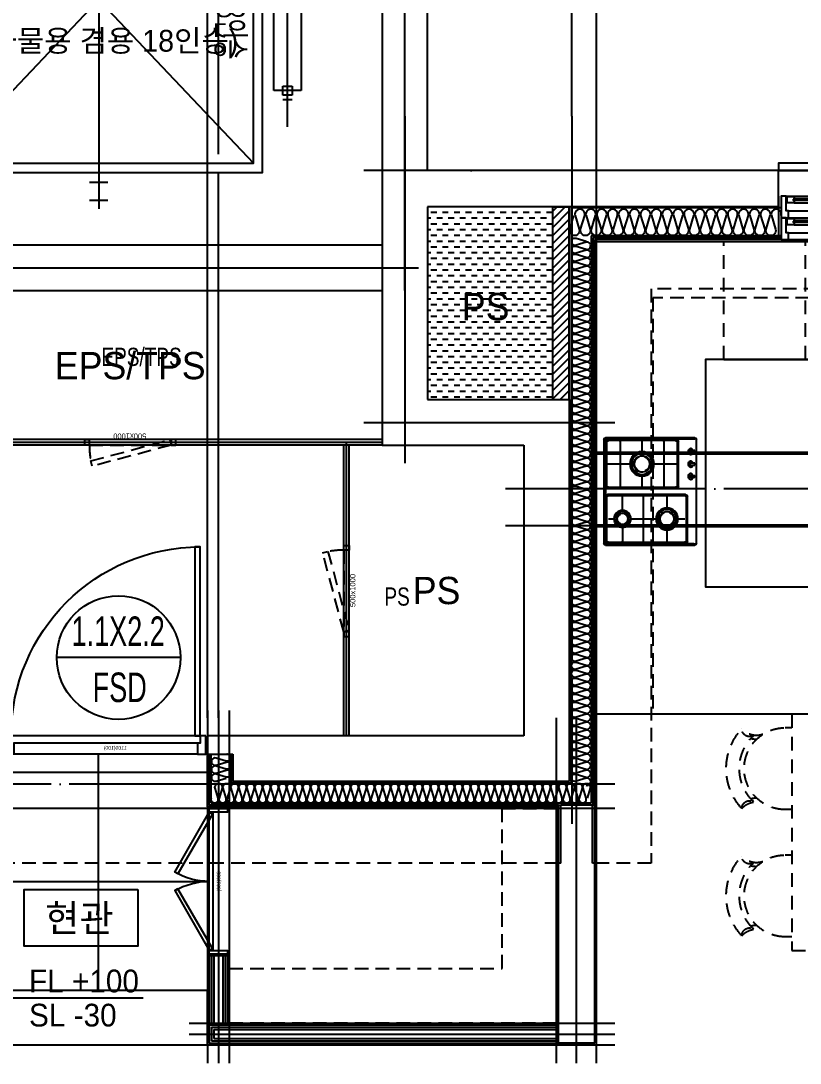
# Model space of a CAD drawing. Header units: millimetres. Extents: x -24416 to 92204, y -190080 to 23760.
# Drawn here: x 72198 to 76485, y -116981 to -111247 of the extents above; entities that cross this region are included whole.
import ezdxf
from ezdxf.enums import TextEntityAlignment as Align
from ezdxf.xclip import XClip

# ---------------------------------------------------------------- set-up
doc = ezdxf.new("R2010")
doc.units = ezdxf.units.MM
doc.header["$LTSCALE"] = 50
doc.header["$XCLIPFRAME"] = 0
for name, pattern in [('-HID', [2.5, 1.5, -1]), ('AUDIT_D_220706163347-0', [0]), ('CEN', [62, 60, -1, 0, -1]), ('HID', [2.3, 1.5, -0.8]), ('HIDDEN', [9.525, 6.35, -3.175]), ('U-121B(확장)1$0$X-단위세대-76A(확장) - 테라스3$0$HD', [2.5, 1.5, -1]), ('xr-101_102동-2F$0$HID', [2.3, 1.5, -0.8])]:
    doc.linetypes.add(name, pattern=pattern)
doc.layers.get('defpoints').update_dxf_attribs({"color": 139})
for name, color, linetype in [('A-SOL252', 252, 'Continuous'), ('A-STEEL', 4, 'Continuous'), ('A-레벨', 7, 'AUDIT_D_220706163347-0'), ('A-창호부호', 4, 'Continuous'), ('A_HAT', 8, 'Continuous'), ('AA-XXXX-TEXT#LEV', 3, 'Continuous'), ('CEN_CON', 1, 'CEN'), ('CEN_WALL', 12, 'CEN'), ('CONC', 2, 'Continuous'), ('dan1', 7, 'HID'), ('DOOR', 4, 'Continuous'), ('ELE3_CON', 7, 'Continuous'), ('ELEV-ER', 4, 'Continuous'), ('F-FUR-설치', 6, 'Continuous'), ('FUR', 4, 'Continuous'), ('FUR_가전', 8, 'HID'), ('INS', 8, 'Continuous'), ('ROM', 7, 'AUDIT_D_220706163347-0'), ('U-121B(확장)1$0$X-단위세대-76A(확장) - 테라스3$0$FUR_가구', 8, 'U-121B(확장)1$0$X-단위세대-76A(확장) - 테라스3$0$HD'), ('WAL', 3, 'Continuous'), ('WAL_DRY', 7, 'Continuous'), ('WIN', 4, 'Continuous'), ('X - 단위세대$0$ETC', 6, 'Continuous'), ('xr-101_102동-2F$0$AA-DWXM-DOOR(PS점검구)', 4, 'xr-101_102동-2F$0$HID'), ('바닥타일', 8, 'Continuous'), ('실명', 3, 'AUDIT_D_220706163347-0'), ('실명박스', 7, 'AUDIT_D_220706163347-0'), ('확장', 8, 'HIDDEN')]:
    doc.layers.add(name, color=color, linetype=linetype)
for name, color, linetype, plot in [('AA-XXXX-MC', 153, 'AUDIT_D_220706163347-0', False), ('Def-PrintX', 147, 'Continuous', False), ('Defpoint', 135, 'Continuous', False), ('MC', 135, 'Continuous', False), ('X - 단위세대$0$0_임시', 134, 'Continuous', False), ('xr-101_102동-2F$0$DEFPOINT', 231, 'Continuous', False)]:
    doc.layers.add(name, color=color, linetype=linetype, plot=plot)
doc.styles.add('HAUD01', font='Dotum.ttf')
doc.styles.add('HAUD02', font='Dotum.ttf', dxfattribs={"width": 0.8})
doc.styles.add('xr-101_102동-2F$0$HAUD01', font='Dotum.ttf')
doc.styles.add('맑은고딕', font='malgun.ttf', dxfattribs={"width": 0.9})

# ---------------------------------------------------------------- blocks, each defined once
blk = doc.blocks.new('DOOR-800(100)')
at = {"layer": 'DOOR'}
for points in [[(359.1, 272.7), (349.1, 290), (20, 100), (30, 82.7)], [(440.9, 272.7), (450.9, 290), (780, 100), (770, 82.7)], [(20, 100), (0, 100), (0, 0), (20, 0)], [(780, 80), (780, 100), (20, 100), (20, 80)], [(800, 100), (780, 100), (780, 0), (800, 0)]]:
    blk.add_lwpolyline(points, close=True, dxfattribs=at)
for centre, start, end in [((20, 100), 0, 30), ((780, 100), 150, 180)]:
    blk.add_arc(centre, 380, start, end, dxfattribs=at)
at = {"layer": 'X - 단위세대$0$0_임시'}
for p, q in [((-10, 0), (-10, 100)), ((810, 0), (810, 100))]:
    blk.add_line(p, q, dxfattribs=at)
at = {"layer": 'X - 단위세대$0$0_임시', "style": 'HAUD02'}
blk.add_text('800(100)', height=20, dxfattribs=at).set_placement((400.3, 46.2), align=Align.MIDDLE)
blk = doc.blocks.new('WIN_이중창_1200')
at = {"layer": 'Defpoint'}
for p, q in [((-15, 240), (-15, 0)), ((1185, 240), (1185, 0))]:
    blk.add_line(p, q, dxfattribs=at)
at = {"layer": 'WIN'}
blk.add_line((585, -100), (585, 340), dxfattribs=at)
at = {"layer": 'WIN', "color": 8}
for p, q in [((1142, 240), (28, 240)), ((1097, 237), (605, 237)), ((565, 196), (73, 196)), ((1097, 202), (605, 202)), ((1130, 158), (40, 158)), ((1130, 120), (40, 120)), ((565, 161), (73, 161)), ((1097, 117), (605, 117)), ((565, 76), (73, 76)), ((1097, 82), (605, 82)), ((1130, 38), (40, 38)), ((1130, 0), (40, 0)), ((565, 41), (73, 41))]:
    blk.add_line(p, q, dxfattribs=at)
at = {"layer": 'WIN'}
for points in [[(40, 158), (28, 158), (28, 240), (0, 240), (0, 120), (40, 120), (40, 158)], [(605, 216.5), (605, 202), (565, 202), (565, 237), (605, 237), (605, 222.5)], [(1097, 216.5), (1097, 202), (1137, 202), (1137, 237), (1097, 237), (1097, 222.5)], [(1130, 158), (1142, 158), (1142, 240), (1170, 240), (1170, 120), (1130, 120), (1130, 158)], [(73, 175.5), (73, 161), (33, 161), (33, 196), (73, 196), (73, 181.5)], [(572, 181.5), (572, 175.5), (66, 175.5), (66, 181.5), (572, 181.5)], [(565, 175.5), (565, 161), (605, 161), (605, 196), (565, 196), (565, 181.5)], [(1104, 222.5), (1104, 216.5), (598, 216.5), (598, 222.5), (1104, 222.5)], [(40, 38), (28, 38), (28, 120), (0, 120), (0, 0), (40, 0), (40, 38)], [(605, 96.5), (605, 82), (565, 82), (565, 117), (605, 117), (605, 102.5)], [(1097, 96.5), (1097, 82), (1137, 82), (1137, 117), (1097, 117), (1097, 102.5)], [(1130, 38), (1142, 38), (1142, 120), (1170, 120), (1170, 0), (1130, 0), (1130, 38)], [(73, 55.5), (73, 41), (33, 41), (33, 76), (73, 76), (73, 61.5)], [(572, 61.5), (572, 55.5), (66, 55.5), (66, 61.5), (572, 61.5)], [(565, 55.5), (565, 41), (605, 41), (605, 76), (565, 76), (565, 61.5)], [(1104, 102.5), (1104, 96.5), (598, 96.5), (598, 102.5), (1104, 102.5)]]:
    blk.add_lwpolyline(points, dxfattribs=at)
blk = doc.blocks.new('insul1')
blk.add_lwpolyline([(0, 0.25, 1.344031), (0.35, 0.25), (0.2, 0.75, -1.344031), (0.55, 0.75), (0.4, 0.25)], format="xyb")
blk = doc.blocks.new('FSD-1100(100)')
at = {"layer": 'DOOR'}
for p, q in [((30, 100), (1070, 100)), ((45, 60), (1055, 60)), ((45, 0), (1055, 0))]:
    blk.add_line(p, q, dxfattribs=at)
blk.add_lwpolyline([(30, 100), (30, 1140), (60, 1140), (60, 100), (30, 100)], dxfattribs=at)
for points in [[(0, 100), (30, 100), (30, 60), (45, 60), (45, 0), (0, 0)], [(1100, 100), (1070, 100), (1070, 60), (1055, 60), (1055, 0), (1100, 0)]]:
    blk.add_lwpolyline(points, close=True, dxfattribs=at)
blk.add_arc((30, 100), 1040, 0, 90, dxfattribs=at)
at = {"layer": 'X - 단위세대$0$0_임시'}
for p, q in [((-10, 0), (-10, 100)), ((1110, 0), (1110, 100))]:
    blk.add_line(p, q, dxfattribs=at)
at = {"layer": 'X - 단위세대$0$0_임시', "style": 'HAUD02'}
blk.add_text('1100(100)', height=20, dxfattribs=at).set_placement((497.5, 32.2), align=Align.MIDDLE)
blk = doc.blocks.new('U-121B(확장)1$0$X-단위세대-76A(확장) - 테라스3$0$식탁-1300x800')
at = {"layer": 'U-121B(확장)1$0$X-단위세대-76A(확장) - 테라스3$0$FUR_가구'}
for p, q in [((75, 800), (75, 837.8)), ((525, 800), (525, 837.8)), ((775, 800), (775, 837.8)), ((1225, 800), (1225, 837.8)), ((75, 0), (75, -37.8)), ((525, 0), (525, -37.8)), ((775, 0), (775, -37.8)), ((1225, 0), (1225, -37.8))]:
    blk.add_line(p, q, dxfattribs=at)
blk.add_lwpolyline([(0, 800), (1300, 800), (1300, 0), (0, 0)], close=True, dxfattribs=at)
for centre, radius, start, end in [((300, 837.8), 323.6, 47.30696, 132.69305), ((1000, 837.8), 323.6, 47.30695, 132.69304), ((300, 837.8), 225, 0, 180), ((81.5, 1033.2), 42.4, 325.90401, 91.17117), ((11.9, 995.4), 105.6, 341.08549, 49.44539), ((300, 837.8), 251.2, 43.09816, 136.90185), ((518.5, 1033.2), 42.4, 88.82884, 214.096), ((588.1, 995.4), 105.6, 130.55462, 198.91452), ((1000, 837.8), 225, 360, 180), ((781.5, 1033.2), 42.4, 325.904, 91.17116), ((711.9, 995.4), 105.6, 341.08548, 49.44538), ((1000, 837.8), 251.2, 43.09815, 136.90184), ((1218.5, 1033.2), 42.4, 88.82883, 214.09599), ((1288.1, 995.4), 105.6, 130.55461, 198.91451), ((11.9, 995.4), 127.4, 359.97038, 14.54806), ((588.1, 995.4), 127.4, 165.45195, 180.02963), ((711.9, 995.4), 127.4, 359.97037, 14.54805), ((1288.1, 995.4), 127.4, 165.45194, 180.02962), ((300, -37.8), 225, 180, 360), ((1000, -37.8), 225, 180, 0), ((11.9, -195.4), 105.6, 310.55461, 18.91451), ((588.1, -195.4), 105.6, 161.08548, 229.44538), ((711.9, -195.4), 105.6, 310.55462, 18.91452), ((1288.1, -195.4), 105.6, 161.08549, 229.44539), ((81.5, -233.2), 42.4, 268.82883, 34.09599), ((300, -37.8), 251.2, 223.09815, 316.90184), ((11.9, -195.4), 127.4, 345.45194, 0.02962), ((588.1, -195.4), 127.4, 179.97037, 194.54805), ((518.5, -233.2), 42.4, 145.904, 271.17116), ((781.5, -233.2), 42.4, 268.82884, 34.096), ((1000, -37.8), 251.2, 223.09816, 316.90185), ((711.9, -195.4), 127.4, 345.45195, 0.02963), ((1288.1, -195.4), 127.4, 179.97038, 194.54806), ((1218.5, -233.2), 42.4, 145.90401, 271.17117), ((300, -37.8), 323.6, 227.30695, 312.69304), ((1000, -37.8), 323.6, 227.30696, 312.69305)]:
    blk.add_arc(centre, radius, start, end, dxfattribs=at)
blk = doc.blocks.new('K-sink')
at = {"layer": 'FUR'}
for p, q in [((-370, -105), (370, -105)), ((-425, -565), (-425, -160)), ((-407, -160), (-407, -565)), ((-407, -565), (-407, -160)), ((-370, -123), (370, -123)), ((-208.1, -150.2), (-210.6, -162.4)), ((-208.1, -150.2), (-210.6, -162.4)), ((-210.6, -162.4), (-203.8, -172.8)), ((-210.6, -162.4), (-203.8, -172.8)), ((-197.8, -143.4), (-208.1, -150.2)), ((-197.8, -143.4), (-208.1, -150.2)), ((-185.6, -145.9), (-197.8, -143.4)), ((-185.6, -145.9), (-197.8, -143.4)), ((-191.6, -175.3), (-181.2, -168.4)), ((-191.6, -175.3), (-181.2, -168.4)), ((-178.7, -156.2), (-185.6, -145.9)), ((-178.7, -156.2), (-185.6, -145.9)), ((-181.2, -168.4), (-178.7, -156.2)), ((-181.2, -168.4), (-178.7, -156.2)), ((-108.2, -128), (108.2, -128)), ((206.6, -155.1), (206.6, -172.4)), ((339.1, -135.1), (226.6, -135.1)), ((359.1, -172.4), (359.1, -155.1)), ((407, -160), (407, -565)), ((425, -160), (425, -565)), ((-367, -205), (-211.7, -205)), ((-282.3, -220), (-192, -220)), ((-282.3, -220), (-211.7, -220)), ((-203.8, -172.8), (-191.6, -175.3)), ((-203.8, -172.8), (-191.6, -175.3)), ((140, -220), (211.7, -220)), ((367, -205), (211.7, -205)), ((282.3, -220), (211.7, -220)), ((226.6, -192.4), (339.1, -192.4)), ((-402, -565), (-402, -240)), ((-157, -255), (-157, -544.5)), ((130, -230), (130, -602)), ((402, -240), (402, -565)), ((135.3, -597), (-370, -597)), ((370, -602), (-370, -602)), ((370, -620), (-370, -620)), ((-129.7, -584.6), (-130.3, -592.4)), ((-118, -580), (0, -580)), ((118, -580), (0, -580)), ((129.7, -584.6), (130.3, -592.4)), ((370, -597), (135.3, -597))]:
    blk.add_line(p, q, dxfattribs=at)
at = {"layer": 'FUR', "ltscale": 0.6}
for p, q in [((-217.1, -144.2), (-221.2, -164.5)), ((-221.2, -164.5), (-209.8, -181.7)), ((-199.9, -132.8), (-217.1, -144.2)), ((-179.6, -136.9), (-199.9, -132.8)), ((-168.1, -154.1), (-179.6, -136.9)), ((-172.2, -174.4), (-168.1, -154.1)), ((-209.8, -181.7), (-189.5, -185.9)), ((-191.6, -175.3), (-169.5, -208.6)), ((-189.5, -185.9), (-172.2, -174.4))]:
    blk.add_line(p, q, dxfattribs=at)
at = {"layer": 'FUR', "color": 199}
for p, q in [((-76.6, -140), (-93.4, -140)), ((87.5, -140), (-87.5, -140)), ((-85, -148.4), (-85, -131.6)), ((93.4, -140), (76.6, -140)), ((85, -148.4), (85, -131.6)), ((0, -445), (0, -208.5)), ((-282.3, -231), (-211.7, -231)), ((0, -326.8), (-129.1, -326.8)), ((0, -326.8), (140.9, -326.8))]:
    blk.add_line(p, q, dxfattribs=at)
at = {"layer": 'FUR', "color": 199, "ltscale": 0.5}
for p, q in [((211.6, -155.1), (211.6, -172.4)), ((339.1, -140.1), (226.6, -140.1)), ((354.1, -172.4), (354.1, -155.1)), ((-282.3, -226), (-192, -226)), ((-122.6, -189.3), (-120.6, -186.7)), ((110.6, -215), (-110.6, -215)), ((122.6, -189.3), (120.3, -186.5)), ((226.6, -187.4), (339.1, -187.4)), ((-162, -256), (-162, -543.5)), ((282.3, -231), (211.7, -231)), ((-118, -569), (0, -569)), ((118, -569), (0, -569))]:
    blk.add_line(p, q, dxfattribs=at)
at = {"layer": 'FUR', "ltscale": 0.5}
blk.add_line((110.6, -220), (-110.6, -220), dxfattribs=at)
at = {"layer": 'FUR', "color": 199}
for centre, radius in [((-195.2, -158.9), 21.9), ((-85, -140), 2.5), ((85, -140), 2.5), ((0, -320), 90), ((0, -320), 81)]:
    blk.add_circle(centre, radius, dxfattribs=at)
at = {"layer": 'FUR'}
for centre, radius in [((169.6, -160), 12.2), ((0, -320), 94.5)]:
    blk.add_circle(centre, radius, dxfattribs=at)
for centre, radius, start, end in [((-370, -160), 55, 90, 180), ((370, -160), 55, 0, 90), ((-370, -160), 37, 90, 180), ((-211.7, -100), 105, 270, 343.31935), ((0, -340), 200, 90, 131.40962), ((-108.2, -131), 3, 90, 163.31935), ((0, -340), 200, 48.59038, 90), ((108.2, -131), 3, 16.68065, 90), ((211.7, -100), 105, 196.68065, 270), ((226.6, -155.1), 20, 90, 180), ((339.1, -155.1), 20, 360, 90), ((370, -160), 37, 0, 90), ((-367, -240), 35, 90, 180), ((-282.3, -320), 100, 90, 176.17745), ((-211.7, -100), 120, 270, 311.40962), ((-192, -255), 35, 0, 90), ((140, -230), 10, 90.02498, 180), ((211.7, -100), 120, 228.59038, 270), ((226.6, -172.4), 20, 180, 270), ((282.3, -320), 100, 3.82255, 90), ((339.1, -172.4), 20, 270, 0), ((367, -240), 35, 0, 90), ((914.2, -400), 1299.2, 176.17512, 183.59876), ((-915, -400), 1300, 356.40356, 3.82255), ((-282.6, -475.3), 100, 183.59644, 266.1102), ((282.6, -475.3), 100, 273.8898, 356.40356), ((-370, -565), 55, 180, 270), ((-370, -565), 37, 180, 270), ((-370, -565), 32, 180, 270), ((-192, -544.5), 35, 268.62723, 0), ((370, -565), 32, 270, 0), ((370, -565), 37, 270, 0), ((370, -565), 55, 270, 0), ((-140.2, 1619.9), 2200, 266.1102, 270.57759), ((-135.3, -592), 5, 270, 355), ((-124.7, -585.1), 5, 90.40284, 175), ((140.2, 1619.9), 2200, 269.42241, 273.8898), ((140.2, 1619.9), 2200, 269.42241, 269.59716), ((124.7, -585.1), 5, 5, 89.59716), ((138.7, -588.4), 8.66, 181.05594, 263.17769), ((135.3, -592), 5, 185, 270)]:
    blk.add_arc(centre, radius, start, end, dxfattribs=at)
at = {"layer": 'FUR', "color": 199, "ltscale": 0.5}
for centre, radius, start, end in [((0, -340), 195, 90, 128.18582), ((0, -340), 195, 51.92602, 90), ((226.6, -155.1), 15, 90, 180), ((339.1, -155.1), 15, 0, 90), ((-282.3, -320), 94, 90, 176.17745), ((-192, -256), 30, 0, 90), ((-112.1, -200.1), 15, 134.24852, 274.39442), ((112.1, -200.1), 15, 265.60558, 45.75148), ((222.9, -131.6), 100, 228.77437, 263.51916), ((226.6, -172.4), 15, 180, 270), ((339.1, -172.4), 15, 270, 0), ((282.3, -320), 89, 3.82255, 90), ((915, -400), 1294, 176.17745, 183.59644), ((-915, -400), 1289, 356.40356, 3.82255), ((-282.6, -475.3), 94, 183.59644, 266.1102), ((282.6, -475.3), 89, 273.8898, 356.40356), ((-140.2, 1619.9), 2194, 266.1102, 268.6266), ((-192, -543.5), 30, 268.6266, 0), ((140.2, 1619.9), 2189, 269.42241, 273.8898)]:
    blk.add_arc(centre, radius, start, end, dxfattribs=at)
at = {"layer": 'FUR', "color": 199}
for centre, radius, start, end in [((-222.9, -131.6), 100, 276.48084, 311.22563), ((-282.3, -320), 89, 90, 176.17745), ((914.2, -400), 1288.2, 176.17512, 183.59876), ((-282.6, -475.3), 89, 183.59644, 266.1102), ((-140.2, 1619.9), 2189, 266.1102, 270.57759)]:
    blk.add_arc(centre, radius, start, end, dxfattribs=at)
at = {"layer": 'FUR', "ltscale": 0.5}
for centre, start, end in [((-112.1, -200.1), 134.24852, 274.39442), ((112.1, -200.1), 265.60558, 45.75148)]:
    blk.add_arc(centre, 20, start, end, dxfattribs=at)
at = {"layer": 'FUR', "ltscale": 0.6}
for points in [[(-221.2, -164.5), (-210.6, -162.4), (-208.1, -150.2), (-217.1, -144.2)], [(-209.8, -181.7), (-203.8, -172.8), (-210.6, -162.4), (-221.2, -164.5)], [(-217.1, -144.2), (-199.9, -132.8), (-197.8, -143.4), (-208.1, -150.2)], [(-199.9, -132.8), (-197.8, -143.4), (-185.6, -145.9), (-179.6, -136.9)], [(-179.6, -136.9), (-185.6, -145.9), (-178.7, -156.2), (-168.1, -154.1)], [(-172.2, -174.4), (-168.1, -154.1), (-178.7, -156.2), (-181.2, -168.4)], [(-172.2, -174.4), (-166.7, -182.8), (-166.7, -182.8), (-181.2, -168.4)], [(-159.1, -201.7), (-181.2, -168.4), (-181.2, -168.4), (-159.1, -201.7)], [(-209.8, -181.7), (-189.5, -185.9), (-191.6, -175.3), (-203.8, -172.8)], [(-184, -194.2), (-189.5, -185.9), (-191.6, -175.3), (-184, -194.2)], [(-191.6, -175.3), (-169.5, -208.6), (-191.6, -175.3)], [(-124.5, -274.7), (-124.5, -274.7), (-184, -194.2)], [(-115.8, -269), (-115.3, -268.8), (-124.9, -275.1), (-124.5, -274.7)], [(-115.1, -273.3), (-115.8, -269), (-124.5, -274.7), (-120.8, -277.1)], [(-124.2, -286.5), (-120.4, -284), (-114.2, -287.1), (-113.9, -291.7)], [(-104.4, -285.4), (-113.9, -291.7), (-114.2, -287.1), (-108.5, -283.3)], [(-105.1, -273.9), (-108.9, -276.4), (-108.5, -283.3), (-104.4, -285.4)]]:
    blk.add_3dface(points, dxfattribs=at)
at = {"layer": 'FUR', "ltscale": 0.6, "invisible_edges": 8}
for points in [[(-191.6, -175.3), (-203.8, -172.8), (-210.6, -162.4), (-208.1, -150.2)], [(-197.8, -143.4), (-185.6, -145.9), (-178.7, -156.2), (-181.2, -168.4)], [(-124.9, -275.1), (-124.5, -274.7), (-124.5, -274.7), (-120.8, -277.1)], [(-120.8, -277.1), (-120.4, -284), (-124.2, -286.5), (-124.9, -275.1)], [(-120.4, -284), (-120.8, -277.1), (-115.1, -273.3), (-108.9, -276.4)], [(-108.9, -276.4), (-108.5, -283.3), (-114.2, -287.1), (-120.4, -284)], [(-108.9, -276.4), (-105.1, -273.9), (-115.3, -268.8), (-115.8, -269)], [(-115.8, -269), (-115.8, -269), (-115.1, -273.3), (-108.9, -276.4)]]:
    blk.add_3dface(points, dxfattribs=at)
at = {"layer": 'FUR', "invisible_edges": 10}
blk.add_3dface([(-208.1, -150.2), (-197.8, -143.4), (-181.2, -168.4), (-191.6, -175.3)], dxfattribs=at)
at = {"layer": 'FUR'}
for points in [[(-189.5, -185.9), (-191.6, -175.3), (-181.2, -168.4), (-172.2, -174.4)], [(-166.7, -182.8), (-181.2, -168.4), (-191.6, -175.3), (-184, -194.2)], [(-181.2, -168.4), (-191.6, -175.3), (-169.5, -208.6), (-159.1, -201.7)], [(-169.5, -208.6), (-159.1, -201.7), (-181.2, -168.4), (-191.6, -175.3)], [(-172.2, -174.4), (-166.7, -182.8), (-184, -194.2), (-189.5, -185.9)], [(-184, -194.2), (-166.7, -182.8), (-115.8, -269), (-124.5, -274.7)], [(-115.8, -269), (-166.7, -182.8), (-184, -194.2), (-124.5, -274.7)], [(-115.8, -269), (-115.8, -269), (-166.7, -182.8)]]:
    blk.add_3dface(points, dxfattribs=at)
blk = doc.blocks.new('싱크')
at = {"layer": 'defpoints'}
for p, q in [((-18.3, 0), (-18.3, 1350)), ((631.7, 0), (631.7, 1350))]:
    blk.add_line(p, q, dxfattribs=at)
at = {"layer": 'defpoints', "linetype": '-HID'}
for p, q in [((631.7, 1350), (-18.3, 1350)), ((631.7, 450), (-18.3, 450)), ((631.7, 0), (-18.3, 0))]:
    blk.add_line(p, q, dxfattribs=at)
at = {"layer": 'FUR_가전', "rotation": 90}
blk.add_blockref('K-sink', (-23.3, 900), dxfattribs=at)
blk = doc.blocks.new('쿡탑')
at = {"layer": 'FUR'}
for p, q in [((460711, 189095.4), (460711, 189585.4)), ((460712, 189582.4), (460712, 189318.9)), ((460719, 189103.9), (460719, 189577.4)), ((460721, 189595.4), (461291, 189595.4)), ((460721, 189195.4), (460721, 189575.4)), ((460722, 189592.4), (461290, 189592.4)), ((460726, 189267.1), (460726, 189570.4)), ((460729, 189587.4), (461283, 189587.4)), ((460731, 189585.4), (461281, 189585.4)), ((460736, 189580.4), (460973.5, 189580.4)), ((460854.8, 189580.4), (460854.8, 189452.6)), ((460983.5, 189570.4), (460983.5, 189508.6)), ((460988.5, 189195.4), (460988.5, 189575.4)), ((461023.5, 189145.4), (461023.5, 189575.4)), ((461028.5, 189570.4), (461028.5, 189495.4)), ((461038.5, 189580.4), (461276, 189580.4)), ((461157.3, 189570.4), (461157.3, 189532.9)), ((461286, 189570.4), (461286, 189150.4)), ((461291, 189575.4), (461291, 189145.4)), ((461293, 189577.4), (461293, 189103.9)), ((461300, 189582.4), (461300, 189338.9)), ((461301, 189585.4), (461301, 189095.4)), ((460728, 189508.6), (460726, 189508.6)), ((460728, 189503.6), (460726, 189503.6)), ((460730.3, 189506.1), (460979.2, 189506.1)), ((460981.6, 189508.6), (460983.5, 189508.6)), ((460981.6, 189503.6), (460983.5, 189503.6)), ((460983.5, 189503.6), (460983.5, 189267.1)), ((461030.5, 189495.4), (461028.5, 189495.4)), ((461117.2, 189492.9), (461032.9, 189492.9)), ((461197.3, 189492.9), (461281.7, 189492.9)), ((461284.1, 189495.4), (461286, 189495.4)), ((461028.5, 189490.4), (461028.5, 189250.4)), ((461030.5, 189490.4), (461028.5, 189490.4)), ((461157.3, 189452.8), (461157.3, 189300.1)), ((461284.1, 189490.4), (461286, 189490.4)), ((460726, 189385.4), (460787.6, 189385.4)), ((460922, 189385.4), (460983.5, 189385.4)), ((461286, 189376.5), (461028.5, 189376.5)), ((461298, 189156.9), (461300, 189338.9)), ((460714, 189156.9), (460712, 189318.9)), ((460728, 189267.1), (460726, 189267.1)), ((460726, 189200.4), (460726, 189262.1)), ((460728, 189262.1), (460726, 189262.1)), ((460730.3, 189264.6), (460979.2, 189264.6)), ((460854.8, 189318.1), (460854.8, 189190.4)), ((460981.6, 189267.1), (460983.5, 189267.1)), ((460981.6, 189262.1), (460983.5, 189262.1)), ((460983.5, 189262.1), (460983.5, 189200.4)), ((461030.5, 189250.4), (461028.5, 189250.4)), ((461028.5, 189245.4), (461028.5, 189150.4)), ((461030.5, 189245.4), (461028.5, 189245.4)), ((461032.8, 189247.9), (461105, 189247.9)), ((461209.6, 189247.9), (461281.7, 189247.9)), ((461284.1, 189250.4), (461286, 189250.4)), ((461284.1, 189245.4), (461286, 189245.4)), ((460714, 189156.9), (460714, 189095.4)), ((460978.5, 189185.4), (460731, 189185.4)), ((460973.5, 189190.4), (460736, 189190.4)), ((461157.3, 189195.6), (461157.3, 189150.4)), ((461298, 189156.9), (461298, 189095.4)), ((460770.5, 189113.9), (460780.7, 189104.7)), ((460770.5, 189113.9), (460780.7, 189104.7)), ((460780.9, 189123.2), (460792.2, 189123.2)), ((460780.9, 189094.2), (460780.9, 189123.2)), ((460780.9, 189123.2), (460792.2, 189123.2)), ((460780.9, 189094.2), (460780.9, 189123.2)), ((460792.2, 189094.2), (460780.9, 189094.2)), ((460792.2, 189094.2), (460780.9, 189094.2)), ((460792.2, 189123.2), (460792.2, 189094.2)), ((460792.2, 189123.2), (460792.2, 189094.2)), ((460803.4, 189113.7), (460792.2, 189104.5)), ((460803.4, 189113.7), (460792.2, 189104.5)), ((460839.4, 189113.9), (460849.6, 189104.7)), ((460839.4, 189113.9), (460849.6, 189104.7)), ((460839.4, 189113.9), (460849.6, 189104.7)), ((460839.4, 189113.9), (460849.6, 189104.7)), ((460839.4, 189113.9), (460849.6, 189104.7)), ((460839.4, 189113.9), (460849.6, 189104.7)), ((460839.4, 189113.9), (460849.6, 189104.7)), ((460839.4, 189113.9), (460849.6, 189104.7)), ((460849.9, 189123.1), (460861.2, 189123.1)), ((460849.9, 189094.2), (460849.9, 189123.1)), ((460849.9, 189123.1), (460861.2, 189123.1)), ((460849.9, 189094.2), (460849.9, 189123.1)), ((460849.9, 189123.1), (460861.2, 189123.1)), ((460849.9, 189094.2), (460849.9, 189123.1)), ((460849.9, 189123.1), (460861.2, 189123.1)), ((460849.9, 189094.2), (460849.9, 189123.1)), ((460849.9, 189123.1), (460861.2, 189123.1)), ((460849.9, 189094.2), (460849.9, 189123.1)), ((460849.9, 189123.1), (460861.2, 189123.1)), ((460849.9, 189094.2), (460849.9, 189123.1)), ((460849.9, 189123.1), (460861.2, 189123.1)), ((460849.9, 189094.2), (460849.9, 189123.1)), ((460849.9, 189123.1), (460861.2, 189123.1)), ((460849.9, 189094.2), (460849.9, 189123.1)), ((460861.2, 189094.2), (460849.9, 189094.2)), ((460861.2, 189094.2), (460849.9, 189094.2)), ((460861.2, 189094.2), (460849.9, 189094.2)), ((460861.2, 189094.2), (460849.9, 189094.2)), ((460861.2, 189094.2), (460849.9, 189094.2)), ((460861.2, 189094.2), (460849.9, 189094.2)), ((460861.2, 189094.2), (460849.9, 189094.2)), ((460861.2, 189094.2), (460849.9, 189094.2)), ((460872.3, 189113.7), (460861.1, 189104.5)), ((460872.3, 189113.7), (460861.1, 189104.5)), ((460872.3, 189113.7), (460861.1, 189104.5)), ((460872.3, 189113.7), (460861.1, 189104.5)), ((460872.3, 189113.7), (460861.1, 189104.5)), ((460872.3, 189113.7), (460861.1, 189104.5)), ((460872.3, 189113.7), (460861.1, 189104.5)), ((460872.3, 189113.7), (460861.1, 189104.5)), ((460861.2, 189123.1), (460861.2, 189094.2)), ((460861.2, 189123.1), (460861.2, 189094.2)), ((460861.2, 189123.1), (460861.2, 189094.2)), ((460861.2, 189123.1), (460861.2, 189094.2)), ((460861.2, 189123.1), (460861.2, 189094.2)), ((460861.2, 189123.1), (460861.2, 189094.2)), ((460861.2, 189123.1), (460861.2, 189094.2)), ((460861.2, 189123.1), (460861.2, 189094.2)), ((460907.3, 189113.7), (460918.4, 189104.5)), ((460907.3, 189113.7), (460918.4, 189104.5)), ((460907.3, 189113.7), (460918.4, 189104.5)), ((460907.3, 189113.7), (460918.4, 189104.5)), ((460907.3, 189113.7), (460918.4, 189104.5)), ((460907.3, 189113.7), (460918.4, 189104.5)), ((460907.3, 189113.7), (460918.4, 189104.5)), ((460907.3, 189113.7), (460918.4, 189104.5)), ((460929.7, 189123.1), (460918.4, 189123.1)), ((460918.4, 189123.1), (460918.4, 189094.2)), ((460929.7, 189123.1), (460918.4, 189123.1)), ((460918.4, 189123.1), (460918.4, 189094.2)), ((460929.7, 189123.1), (460918.4, 189123.1)), ((460918.4, 189123.1), (460918.4, 189094.2)), ((460929.7, 189123.1), (460918.4, 189123.1)), ((460918.4, 189123.1), (460918.4, 189094.2)), ((460929.7, 189123.1), (460918.4, 189123.1)), ((460918.4, 189123.1), (460918.4, 189094.2)), ((460929.7, 189123.1), (460918.4, 189123.1)), ((460918.4, 189123.1), (460918.4, 189094.2)), ((460929.7, 189123.1), (460918.4, 189123.1)), ((460918.4, 189123.1), (460918.4, 189094.2)), ((460929.7, 189123.1), (460918.4, 189123.1)), ((460918.4, 189123.1), (460918.4, 189094.2)), ((460918.4, 189094.2), (460929.7, 189094.2)), ((460918.4, 189094.2), (460929.7, 189094.2)), ((460918.4, 189094.2), (460929.7, 189094.2)), ((460918.4, 189094.2), (460929.7, 189094.2)), ((460918.4, 189094.2), (460929.7, 189094.2)), ((460918.4, 189094.2), (460929.7, 189094.2)), ((460918.4, 189094.2), (460929.7, 189094.2)), ((460918.4, 189094.2), (460929.7, 189094.2)), ((460929.7, 189094.2), (460929.7, 189123.1)), ((460929.7, 189094.2), (460929.7, 189123.1)), ((460929.7, 189094.2), (460929.7, 189123.1)), ((460929.7, 189094.2), (460929.7, 189123.1)), ((460929.7, 189094.2), (460929.7, 189123.1)), ((460929.7, 189094.2), (460929.7, 189123.1)), ((460929.7, 189094.2), (460929.7, 189123.1)), ((460929.7, 189094.2), (460929.7, 189123.1)), ((460940.2, 189113.9), (460930, 189104.7)), ((460940.2, 189113.9), (460930, 189104.7)), ((460940.2, 189113.9), (460930, 189104.7)), ((460940.2, 189113.9), (460930, 189104.7)), ((460940.2, 189113.9), (460930, 189104.7)), ((460940.2, 189113.9), (460930, 189104.7)), ((460940.2, 189113.9), (460930, 189104.7)), ((460940.2, 189113.9), (460930, 189104.7)), ((461281, 189135.4), (461033.5, 189135.4)), ((461276, 189140.4), (461038.5, 189140.4)), ((461291, 189085.4), (460721, 189085.4))]:
    blk.add_line(p, q, dxfattribs=at)
for centre, radius in [((461157.3, 189492.9), 46.7), ((461157.3, 189492.9), 40), ((460854.8, 189385.4), 67.2), ((460854.8, 189385.4), 57.7), ((461157.3, 189247.9), 60.9), ((461157.3, 189247.9), 52.3)]:
    blk.add_circle(centre, radius, dxfattribs=at)
for centre, radius, start, end in [((460721, 189585.4), 10, 90, 180), ((460722, 189582.4), 10, 90, 180), ((460729, 189577.4), 10, 90, 180), ((460731, 189575.4), 10, 90, 180), ((460736, 189570.4), 10, 90, 180), ((460973.5, 189570.4), 10, 0, 90), ((460978.5, 189575.4), 10, 0, 90), ((461033.5, 189575.4), 10, 90, 180), ((461038.5, 189570.4), 10, 90, 180), ((461276, 189570.4), 10, 0, 90), ((461281, 189575.4), 10, 0, 90), ((461283, 189577.4), 10, 0, 90), ((461290, 189582.4), 10, 0, 90), ((461291, 189585.4), 10, 0, 90), ((460727.8, 189506.1), 2.51, 274.24151, 85.75849), ((460981.7, 189506.1), 2.51, 94.24151, 265.75849), ((461030.3, 189492.9), 2.51, 274.24151, 85.75849), ((461157.3, 189492.9), 31.4, 46.33785, 40.71939), ((461157.9, 189550.4), 55.6, 237.23015, 237.66153), ((461129, 189504.7), 1.53, 237.66153, 337.21808), ((461157.3, 189492.9), 29.2, 21.5687, 157.21808), ((461185.8, 189504.1), 1.53, 201.5687, 301.12525), ((461157.9, 189550.4), 55.6, 301.12525, 301.55664), ((461284.2, 189492.9), 2.51, 94.24151, 265.75849), ((461156.1, 189435.2), 55.6, 120.49991, 120.93946), ((461128.7, 189481.7), 1.53, 21.25781, 120.49991), ((461157.3, 189492.9), 29.2, 201.25781, 336.40541), ((461185.4, 189480.6), 1.53, 57.1633, 156.40541), ((461156.1, 189435.2), 55.6, 56.72375, 57.1633), ((460854.8, 189385.4), 45.2, 46.33785, 40.71939), ((460855.7, 189468.2), 80, 237.23015, 237.66153), ((460814, 189402.5), 2.21, 237.66153, 337.21808), ((460854.8, 189385.4), 42, 21.5687, 157.21808), ((460895.9, 189401.6), 2.21, 201.5687, 301.12525), ((460855.7, 189468.2), 80, 301.12525, 301.55664), ((460853.1, 189302.3), 80, 120.49991, 120.93946), ((460813.6, 189369.3), 2.21, 21.25781, 120.49991), ((460854.8, 189385.4), 42, 201.25781, 336.40541), ((460895.3, 189367.7), 2.21, 57.1633, 156.40541), ((460853.1, 189302.3), 80, 56.72375, 57.1633), ((460727.8, 189264.6), 2.51, 274.24151, 85.75849), ((460981.7, 189264.6), 2.51, 94.24151, 265.75849), ((461157.3, 189247.9), 41, 46.33785, 40.71939), ((461158.1, 189323), 72.6, 237.23015, 237.66153), ((461120.3, 189263.4), 2, 237.66153, 337.21808), ((461157.3, 189247.9), 38.1, 21.5687, 157.21808), ((461194.5, 189262.6), 2, 201.5687, 301.12525), ((461030.3, 189247.9), 2.51, 274.24151, 85.75849), ((461155.7, 189172.5), 72.6, 120.49991, 120.93946), ((461119.9, 189233.3), 2, 21.25781, 120.49991), ((461157.3, 189247.9), 38.1, 201.25781, 336.40541), ((461194, 189231.8), 2, 57.1633, 156.40541), ((461155.7, 189172.5), 72.6, 56.72375, 57.1633), ((461158.1, 189323), 72.6, 301.12525, 301.55664), ((461284.2, 189247.9), 2.51, 94.24151, 265.75849), ((460731, 189195.4), 10, 180, 270), ((460736, 189200.4), 10, 180, 270), ((460973.5, 189200.4), 10, 270, 0), ((460978.5, 189195.4), 10, 270, 0), ((461038.5, 189150.4), 10, 180, 270), ((461276, 189150.4), 10, 270, 0), ((460721, 189095.4), 10, 180, 270), ((460708.5, 189096.9), 5.72, 302.47301, 344.45227), ((460658.6, 189105.8), 60.4, 341.57206, 1.81603), ((460773.8, 189117.6), 5, 148.53566, 228.04706), ((460773.8, 189117.6), 5, 148.53566, 228.04706), ((460776.4, 189115.1), 8.47, 57.30133, 148.17684), ((460776.4, 189115.1), 8.47, 57.30133, 148.17684), ((460787, 189109.6), 20.4, 31.25646, 148.53566), ((460787, 189109.6), 20.4, 31.25646, 148.53566), ((460796.9, 189113.5), 9.86, 34.72293, 117.60774), ((460796.9, 189113.5), 9.86, 34.72293, 117.60774), ((460800.2, 189117.6), 5, 309.45948, 31.25646), ((460800.2, 189117.6), 5, 309.45948, 31.25646), ((460842.8, 189117.6), 5, 148.53566, 228.04706), ((460842.8, 189117.6), 5, 148.53566, 228.04706), ((460842.8, 189117.6), 5, 148.53566, 228.04706), ((460842.8, 189117.6), 5, 148.53566, 228.04706), ((460842.8, 189117.6), 5, 148.53566, 228.04706), ((460842.8, 189117.6), 5, 148.53566, 228.04706), ((460842.8, 189117.6), 5, 148.53566, 228.04706), ((460842.8, 189117.6), 5, 148.53566, 228.04706), ((460845.3, 189115), 8.47, 57.30133, 148.17684), ((460845.3, 189115), 8.47, 57.30133, 148.17684), ((460845.3, 189115), 8.47, 57.30133, 148.17684), ((460845.3, 189115), 8.47, 57.30133, 148.17684), ((460845.3, 189115), 8.47, 57.30133, 148.17684), ((460845.3, 189115), 8.47, 57.30133, 148.17684), ((460845.3, 189115), 8.47, 57.30133, 148.17684), ((460845.3, 189115), 8.47, 57.30133, 148.17684), ((460855.9, 189109.5), 20.4, 31.25646, 148.53566), ((460855.9, 189109.5), 20.4, 31.25646, 148.53566), ((460855.9, 189109.5), 20.4, 31.25646, 148.53566), ((460855.9, 189109.5), 20.4, 31.25646, 148.53566), ((460855.9, 189109.5), 20.4, 31.25646, 148.53566), ((460855.9, 189109.5), 20.4, 31.25646, 148.53566), ((460855.9, 189109.5), 20.4, 31.25646, 148.53566), ((460855.9, 189109.5), 20.4, 31.25646, 148.53566), ((460865.8, 189113.4), 9.86, 34.72293, 117.60774), ((460865.8, 189113.4), 9.86, 34.72293, 117.60774), ((460865.8, 189113.4), 9.86, 34.72293, 117.60774), ((460865.8, 189113.4), 9.86, 34.72293, 117.60774), ((460865.8, 189113.4), 9.86, 34.72293, 117.60774), ((460865.8, 189113.4), 9.86, 34.72293, 117.60774), ((460865.8, 189113.4), 9.86, 34.72293, 117.60774), ((460865.8, 189113.4), 9.86, 34.72293, 117.60774), ((460869.1, 189117.5), 5, 309.45948, 31.25646), ((460869.1, 189117.5), 5, 309.45948, 31.25646), ((460869.1, 189117.5), 5, 309.45948, 31.25646), ((460869.1, 189117.5), 5, 309.45948, 31.25646), ((460869.1, 189117.5), 5, 309.45948, 31.25646), ((460869.1, 189117.5), 5, 309.45948, 31.25646), ((460869.1, 189117.5), 5, 309.45948, 31.25646), ((460869.1, 189117.5), 5, 309.45948, 31.25646), ((460910.5, 189117.5), 5, 148.74354, 230.54052), ((460910.5, 189117.5), 5, 148.74354, 230.54052), ((460910.5, 189117.5), 5, 148.74354, 230.54052), ((460910.5, 189117.5), 5, 148.74354, 230.54052), ((460910.5, 189117.5), 5, 148.74354, 230.54052), ((460910.5, 189117.5), 5, 148.74354, 230.54052), ((460910.5, 189117.5), 5, 148.74354, 230.54052), ((460910.5, 189117.5), 5, 148.74354, 230.54052), ((460913.8, 189113.4), 9.86, 62.39226, 145.27707), ((460913.8, 189113.4), 9.86, 62.39226, 145.27707), ((460913.8, 189113.4), 9.86, 62.39226, 145.27707), ((460913.8, 189113.4), 9.86, 62.39226, 145.27707), ((460913.8, 189113.4), 9.86, 62.39226, 145.27707), ((460913.8, 189113.4), 9.86, 62.39226, 145.27707), ((460913.8, 189113.4), 9.86, 62.39226, 145.27707), ((460913.8, 189113.4), 9.86, 62.39226, 145.27707), ((460923.6, 189109.5), 20.4, 31.46434, 148.74354), ((460923.6, 189109.5), 20.4, 31.46434, 148.74354), ((460923.6, 189109.5), 20.4, 31.46434, 148.74354), ((460923.6, 189109.5), 20.4, 31.46434, 148.74354), ((460923.6, 189109.5), 20.4, 31.46434, 148.74354), ((460923.6, 189109.5), 20.4, 31.46434, 148.74354), ((460923.6, 189109.5), 20.4, 31.46434, 148.74354), ((460923.6, 189109.5), 20.4, 31.46434, 148.74354), ((460934.2, 189115), 8.47, 31.82316, 122.69867), ((460934.2, 189115), 8.47, 31.82316, 122.69867), ((460934.2, 189115), 8.47, 31.82316, 122.69867), ((460934.2, 189115), 8.47, 31.82316, 122.69867), ((460934.2, 189115), 8.47, 31.82316, 122.69867), ((460934.2, 189115), 8.47, 31.82316, 122.69867), ((460934.2, 189115), 8.47, 31.82316, 122.69867), ((460934.2, 189115), 8.47, 31.82316, 122.69867), ((460936.8, 189117.6), 5, 311.95294, 31.46434), ((460936.8, 189117.6), 5, 311.95294, 31.46434), ((460936.8, 189117.6), 5, 311.95294, 31.46434), ((460936.8, 189117.6), 5, 311.95294, 31.46434), ((460936.8, 189117.6), 5, 311.95294, 31.46434), ((460936.8, 189117.6), 5, 311.95294, 31.46434), ((460936.8, 189117.6), 5, 311.95294, 31.46434), ((460936.8, 189117.6), 5, 311.95294, 31.46434), ((461033.5, 189145.4), 10, 180, 270), ((461281, 189145.4), 10, 270, 0), ((461291, 189095.4), 10, 270, 0), ((461353.4, 189105.8), 60.4, 178.18397, 198.42794), ((461303.5, 189096.9), 5.72, 195.54773, 237.52699)]:
    blk.add_arc(centre, radius, start, end, dxfattribs=at)
at = {"layer": 'FUR', "extrusion": (0, 0, -1)}
for centre, major_axis in [((461180.8, 189516), (0, -2.7)), ((460888.6, 189418.7), (0, -3.88)), ((461187.9, 189278.1), (0, -3.52))]:
    blk.add_ellipse(centre, major_axis=major_axis, ratio=0.678938, start_param=1.412183, end_param=6.112097, dxfattribs=at)
blk = doc.blocks.new('U-121A(확장)1', base_point=(300293.2, -148733.3))
at = {"layer": 'A-SOL252'}
h = blk.add_hatch(dxfattribs=at)
h.set_pattern_fill('DASH', color=256, scale=10, style=0)
h.paths.add_polyline_path([(319773.2, -138898.3), (319773.2, -139958.3), (320463.2, -139958.3), (320463.2, -138898.3)])
at = {"layer": 'A_HAT'}
h = blk.add_hatch(dxfattribs=at)
h.set_pattern_fill('ANSI31', color=256, scale=10, style=0)
h.paths.add_polyline_path([(320553.2, -138898.3), (320463.2, -138898.3), (320463.2, -139958.3), (320553.2, -139958.3)])
at = {"layer": 'CEN_CON'}
for p, q in [((319648.2, -138398.3), (319648.2, -140308.3)), ((320568.2, -138398.3), (320568.2, -142291.2)), ((329263.2, -138698.3), (319423.2, -138698.3)), ((319423.2, -140083.3), (320803.2, -140083.3)), ((320593.2, -143608.3), (320593.2, -141708.3)), ((320803.2, -142073.3), (316778.2, -142073.3))]:
    blk.add_line(p, q, dxfattribs=at)
at = {"layer": 'CEN_WALL'}
for p, q in [((324403.2, -140448.3), (320203.2, -140448.3)), ((318623.2, -141668.3), (318623.2, -143608.3)), ((318463.2, -143448.3), (320803.2, -143448.3))]:
    blk.add_line(p, q, dxfattribs=at)
at = {"layer": 'CONC'}
for p, q in [((319523.2, -138698.3), (319523.2, -140208.3)), ((321703.2, -138698.3), (319523.2, -138698.3)), ((321703.2, -138898.3), (321703.2, -138698.3)), ((321703.2, -138898.3), (319773.2, -138898.3)), ((319773.2, -138898.3), (319773.2, -139958.3)), ((319773.2, -139958.3), (320553.2, -139958.3)), ((320553.2, -139958.3), (320553.2, -142058.3)), ((319523.2, -140208.3), (320303.2, -140208.3)), ((320303.2, -140208.3), (320303.2, -141808.3)), ((320303.2, -141808.3), (318563.2, -141808.3)), ((318563.2, -141808.3), (318563.2, -141908.3)), ((318563.2, -141908.3), (318703.2, -141908.3)), ((318703.2, -141908.3), (318703.2, -142058.3)), ((320553.2, -142058.3), (318703.2, -142058.3)), ((320506.2, -142508.3), (320506.2, -142188.3)), ((320680.2, -142188.3), (320506.2, -142188.3)), ((320680.2, -142508.3), (320680.2, -142188.3)), ((320493.2, -143498.3), (320493.2, -142508.3)), ((320506.2, -142508.3), (320493.2, -142508.3)), ((320693.2, -142508.3), (320680.2, -142508.3)), ((320693.2, -143498.3), (320693.2, -142508.3)), ((320693.2, -143498.3), (320493.2, -143498.3))]:
    blk.add_line(p, q, dxfattribs=at)
at = {"layer": 'dan1'}
for points in [[(324713.2, -141353.3), (323643.2, -141353.3), (323643.2, -139348.3), (321003.2, -139348.3), (321003.2, -142508.3), (320693.2, -142508.3)], [(320493.2, -142508.3), (314753.2, -142508.3)]]:
    blk.add_lwpolyline(points, dxfattribs=at)
at = {"layer": 'ELE3_CON'}
blk.add_line((321703.2, -138698.3), (322903.2, -138698.3), dxfattribs=at)
at = {"layer": 'FUR'}
for points in [[(323943.2, -139088.3), (323943.2, -139738.3), (321303.2, -139738.3), (321303.2, -140988.3), (322853.2, -140988.3), (322853.2, -141688.3), (320703.2, -141688.3), (320703.2, -139088.3)], [(318563.2, -143208.3), (317363.2, -143208.3), (317363.2, -143508.3), (318563.2, -143508.3)]]:
    blk.add_lwpolyline(points, close=True, dxfattribs=at)
at = {"layer": 'FUR', "linetype": 'HID'}
blk.add_lwpolyline([(323943.2, -139398.3), (321013.2, -139398.3), (321013.2, -141688.3)], dxfattribs=at)
blk.add_lwpolyline([(323943.2, -139398.3), (321013.2, -139398.3), (321013.2, -141688.3)], dxfattribs=at)
at = {"layer": 'FUR_가전'}
blk.add_lwpolyline([(318683.2, -143088.3), (320183.2, -143088.3), (320183.2, -142208.3), (320483.2, -142208.3), (320483.2, -143388.3), (318683.2, -143388.3)], close=True, dxfattribs=at)
at = {"layer": 'INS'}
for p, q in [((320563.2, -138903.3), (320563.2, -142068.3)), ((321718.2, -138903.3), (320563.2, -138903.3)), ((320673.2, -139058.3), (320673.2, -142178.3)), ((321718.2, -139058.3), (320673.2, -139058.3)), ((318583.2, -142178.3), (318583.2, -141908.3)), ((318693.2, -141908.3), (318693.2, -142068.3)), ((320563.2, -142068.3), (318693.2, -142068.3)), ((320673.2, -142178.3), (318583.2, -142178.3)), ((320493.2, -142508.3), (320493.2, -142188.3)), ((320493.2, -142188.3), (320506.2, -142188.3)), ((320693.2, -142188.3), (320680.2, -142188.3)), ((320693.2, -142508.3), (320693.2, -142188.3))]:
    blk.add_line(p, q, dxfattribs=at)
at = {"layer": 'MC'}
for p, q in [((320703.2, -143608.3), (320703.2, -138398.3)), ((324403.2, -140653.3), (320203.2, -140653.3)), ((318563.2, -141668.3), (318563.2, -143608.3)), ((318683.2, -141668.3), (318683.2, -143608.3)), ((320483.2, -143608.3), (320483.2, -141708.3)), ((320803.2, -142208.3), (316778.2, -142208.3)), ((318463.2, -143388.3), (320803.2, -143388.3)), ((318463.2, -143508.3), (320803.2, -143508.3))]:
    blk.add_line(p, q, dxfattribs=at)
at = {"layer": 'WAL'}
for p, q in [((320463.2, -139958.3), (320463.2, -138898.3)), ((320553.2, -139958.3), (320553.2, -138898.3))]:
    blk.add_line(p, q, dxfattribs=at)
at = {"layer": 'WAL', "ltscale": 100}
for p, q in [((320463.2, -138898.3), (320553.2, -138898.3)), ((320463.2, -139958.3), (320553.2, -139958.3))]:
    blk.add_line(p, q, dxfattribs=at)
at = {"layer": 'WAL_DRY'}
for p, q in [((320683.2, -139068.3), (320683.2, -142188.3)), ((321718.2, -139068.3), (320683.2, -139068.3)), ((320693.2, -139078.3), (320693.2, -142188.3)), ((321718.2, -139078.3), (320693.2, -139078.3)), ((318563.2, -142198.3), (318563.2, -141908.3)), ((318573.2, -142188.3), (318573.2, -141908.3)), ((320493.2, -142188.3), (318573.2, -142188.3)), ((320493.2, -142198.3), (318563.2, -142198.3)), ((318573.2, -143008.3), (318573.2, -143398.3)), ((318585.7, -143008.3), (318585.7, -143398.3)), ((318598.2, -143008.3), (318598.2, -143398.3)), ((318648.2, -143008.3), (318648.2, -143398.3)), ((318660.7, -143008.3), (318660.7, -143398.3)), ((318673.2, -143008.3), (318673.2, -143398.3)), ((318573.2, -143398.3), (320493.2, -143398.3)), ((318573.2, -143398.3), (318573.2, -143498.3)), ((318585.7, -143410.8), (320493.2, -143410.8)), ((318585.7, -143410.8), (318585.7, -143485.8)), ((318598.2, -143423.3), (320493.2, -143423.3)), ((318598.2, -143423.3), (318598.2, -143473.3)), ((318573.2, -143498.3), (320493.2, -143498.3)), ((318585.7, -143485.8), (320493.2, -143485.8)), ((318598.2, -143473.3), (320493.2, -143473.3))]:
    blk.add_line(p, q, dxfattribs=at)
at = {"layer": 'X - 단위세대$0$ETC'}
blk.add_lwpolyline([(322903.2, -138698.3), (322903.2, -138658.3), (321703.2, -138658.3), (321703.2, -138698.3), (322903.2, -138698.3)], dxfattribs=at)
at = {"layer": '바닥타일'}
for p, q in [((317963.2, -143208.3), (317963.2, -141908.3)), ((317443.2, -142008.3), (318573.2, -142008.3)), ((317363.2, -142608.3), (318573.2, -142608.3))]:
    blk.add_line(p, q, dxfattribs=at)
at = {"layer": '확장', "ltscale": 0.5, "const_width": 20, "flags": 128}
for points in [[(324303.2, -140703.3), (324303.2, -140253.3), (320693.2, -140253.3)], [(323953.2, -141093.3), (323903.2, -141093.3), (323903.2, -140653.3), (320693.2, -140653.3)]]:
    blk.add_lwpolyline(points, dxfattribs=at)
at = {"layer": 'DOOR', "extrusion": (0, 0, -1), "zscale": -1}
blk.add_blockref('FSD-1100(100)', (-318553.2, -141908.3), dxfattribs=at)
at = {"layer": 'DOOR', "xscale": -1.000000000000001, "rotation": 90}
blk.add_blockref('DOOR-800(100)', (318673.2, -142208.3), dxfattribs=at)
at = {"layer": 'F-FUR-설치', "xscale": -1, "rotation": 90}
blk.add_blockref('쿡탑', (510338.6, 320542.7), dxfattribs=at)
at = {"layer": 'FUR', "rotation": 270}
blk.add_blockref('싱크', (321403.2, -139106.6), dxfattribs=at)
at = {"layer": 'INS', "row_count": 1}
for p, xscale, yscale, zscale, rotation, column_count, row_spacing, column_spacing in [((321718.2, -138908.3), 150, 150, 150, 180, 19, -3.155443620884047e-30, 60), ((320673.2, -142079.4), 110.0000000000002, 110.0000000000002, 110.0000000000002, 90, 68, -1.577721810442024e-30, 44.00000000000005), ((318693.2, -141908.3), -110, 110, 110, 90, 3, 0, -44)]:
    blk.add_blockref('insul1', p, dxfattribs=dict(at, xscale=xscale, yscale=yscale, zscale=zscale, rotation=rotation, column_count=column_count, row_spacing=row_spacing, column_spacing=column_spacing))
at = {"layer": 'INS', "xscale": 110, "yscale": 110, "zscale": 110, "row_count": 1, "column_count": 47, "row_spacing": 0, "column_spacing": 44}
blk.add_blockref('insul1', (318583.2, -142178.3), dxfattribs=at)
at = {"layer": 'U-121B(확장)1$0$X-단위세대-76A(확장) - 테라스3$0$FUR_가구', "extrusion": (0, 0, -1), "zscale": -1, "rotation": 270}
blk.add_blockref('U-121B(확장)1$0$X-단위세대-76A(확장) - 테라스3$0$식탁-1300x800', (-322578.2, -141688.3), dxfattribs=at)
at = {"layer": 'WIN', "xscale": -1}
blk.add_blockref('WIN_이중창_1200', (322888.2, -139078.3), dxfattribs=at)
blk = doc.blocks.new('ELE_17(비진입)')
at = {"layer": 'CONC', "extrusion": (0, 0, -1)}
for p, q in [((-570, -991.6), (-570, -1041.6)), ((570, -991.6), (570, -1041.6))]:
    blk.add_line(p, q, dxfattribs=at)
at = {"layer": 'defpoints'}
blk.add_lwpolyline([(-1350, 1558.4), (1350, 1558.4), (1350, -991.6), (-1350, -991.6)], close=True, dxfattribs=at)
at = {"layer": 'ELEV-ER', "color": 1, "extrusion": (0, 0, -1)}
for p, q in [((0, 1229.9), (0, -1227.1)), ((700, 1038.6), (-700, 1038.5)), ((-1150, 0), (1150, 0))]:
    blk.add_line(p, q, dxfattribs=at)
at = {"layer": 'ELEV-ER', "extrusion": (0, 0, -1)}
for p, q in [((-500, 1113.5), (500, 1113.6)), ((-500, 963.5), (-500, 1113.5)), ((500, 1113.6), (500, 963.6)), ((-550, 1013.5), (-550, 1063.5)), ((-550, 1013.5), (-550, 1063.5)), ((-475, 1063.5), (-525, 1063.5)), ((-525, 1063.5), (-525, 1013.5)), ((-475, 1063.5), (-525, 1063.5)), ((-525, 1063.5), (-525, 1013.5)), ((-475, 1013.5), (-475, 1063.5)), ((-475, 1013.5), (-475, 1063.5)), ((475, 1013.6), (475, 1063.6)), ((475, 1063.6), (525, 1063.6)), ((525, 1063.6), (525, 1013.6)), ((550, 1013.6), (550, 1063.6)), ((-525, 1013.5), (-475, 1013.5)), ((-525, 1013.5), (-475, 1013.5)), ((525, 1013.6), (475, 1013.6)), ((500, 963.6), (-500, 963.5)), ((-950, -898.6), (900, 851.4)), ((950, -898.6), (-900, 851.4)), ((-1105, 50), (-1105, -50)), ((-1005, 50), (-1005, -50)), ((1005, 50), (1005, -50)), ((1105, 50), (1105, -50)), ((-560, -818.7), (-560, -698.7)), ((-500, -698.7), (-500, -818.7)), ((500, -818.6), (500, -698.6)), ((560, -698.6), (560, -818.6)), ((-560.1, -818.6), (-500.1, -818.6)), ((-500, -818.7), (-560, -818.7)), ((560, -818.6), (500, -818.6)), ((-570, -991.6), (-545, -991.6)), ((-515, -991.6), (515, -991.6)), ((545, -991.6), (570, -991.6)), ((-570, -1041.6), (-555, -1041.6)), ((-515, -1041.6), (515, -1041.6)), ((555, -1041.6), (570, -1041.6))]:
    blk.add_line(p, q, dxfattribs=at)
for points in [[(950, 901.4), (950, -898.6), (-950, -898.6), (-950, 901.4)], [(542, -994.6), (518, -994.6), (518, -1038.6), (542, -1038.6), (542, -1026.6), (545, -1026.6), (545, -1041.6), (515, -1041.6), (515, -991.6), (545, -991.6), (545, -1006.6), (542, -1006.6)], [(-542, -994.6), (-518, -994.6), (-518, -1038.6), (-542, -1038.6), (-542, -1026.6), (-545, -1026.6), (-545, -1041.6), (-515, -1041.6), (-515, -991.6), (-545, -991.6), (-545, -1006.6), (-542, -1006.6)]]:
    blk.add_lwpolyline(points, close=True, dxfattribs=at)
blk.add_lwpolyline([(-500, -698.6), (-900, -698.6), (-900, 851.4), (900, 851.4), (900, -698.6), (500, -698.7)], dxfattribs=at)
at = {"layer": 'ELEV-ER'}
for points in [[(-550, -875.7), (550, -875.7), (550, -835.7), (-550, -835.7)], [(-550, -960.7), (550, -960.7), (550, -920.7), (-550, -920.7)], [(-555, -1041.6), (-545, -1041.6), (-545, -1031.6), (-555, -1031.6)], [(555, -1041.6), (545, -1041.6), (545, -1031.6), (555, -1031.6)]]:
    blk.add_lwpolyline(points, close=True, dxfattribs=at)
at = {"layer": 'defpoints', "extrusion": (0, 0, -1), "style": '맑은고딕', "text_generation_flag": 2, "width": 0.6}
blk.add_text('ELEV-18인승', height=150, dxfattribs=at).set_placement((0, 801.3), align=Align.TOP_CENTER)
blk = doc.blocks.new('A$C38A1636F')
at = {"layer": 'xr-101_102동-2F$0$AA-DWXM-DOOR(PS점검구)'}
for p, q in [((225, 0), (-225, 0)), ((-225, -30), (225, -30))]:
    blk.add_line(p, q, dxfattribs=at)
for points in [[(-250, 0), (-225, 0), (-225, -30), (-250, -30)], [(250, 0), (225, 0), (225, -30), (250, -30)], [(-209.7, -146.5), (-217.4, -117.5), (217.2, -1), (225, -30)]]:
    blk.add_lwpolyline(points, close=True, dxfattribs=at)
blk.add_arc((385.2, -21.3), 610.2, 180.81816, 189.07051, dxfattribs=at)
at = {"layer": 'xr-101_102동-2F$0$DEFPOINT', "style": 'xr-101_102동-2F$0$HAUD01'}
blk.add_text('500x1000', height=30, rotation=180, dxfattribs=at).set_placement((-2.5, 18.6), align=Align.MIDDLE_CENTER)
blk = doc.blocks.new('CO-102-28F', base_point=(243441.5, -43595.4))
at = {"layer": 'A-STEEL'}
for p, q in [((254011.5, -41965.4), (251241.5, -41965.4)), ((254011.5, -41995.4), (251211.5, -41995.4)), ((253801.5, -43595.4), (253801.5, -41995.4)), ((253831.5, -43595.4), (253831.5, -41995.4))]:
    blk.add_line(p, q, dxfattribs=at)
at = {"layer": 'CEN_CON'}
for p, q in [((254136.5, -41145.4), (254136.5, -37945.4)), ((251211.5, -41020.4), (254261.5, -41020.4)), ((254011.5, -41980.4), (251211.5, -41980.4)), ((253816.5, -43595.4), (253816.5, -41980.4))]:
    blk.add_line(p, q, dxfattribs=at)
at = {"layer": 'CONC', "color": 2}
for p, q in [((254261.5, -40485.4), (254261.5, -37945.4)), ((254011.5, -38195.4), (254011.5, -40895.4)), ((254011.5, -40895.4), (251461.5, -40895.4)), ((251211.5, -41145.4), (254011.5, -41145.4))]:
    blk.add_line(p, q, dxfattribs=at)
at = {"rotation": 270}
blk.add_blockref('ELE_17(비진입)', (252453.1, -39545.4), dxfattribs=at)
at = {"layer": 'AA-XXXX-TEXT#LEV'}
blk.add_blockref('A$C38A1636F', (252626.5, -41965.4), dxfattribs=at)
at = {"layer": 'AA-XXXX-TEXT#LEV', "rotation": 270}
blk.add_blockref('A$C38A1636F', (253831.5, -42798), dxfattribs=at)
at = {"layer": 'Def-PrintX', "style": 'HAUD02', "width": 0.8}
for s, p in [('EPS/TPS', (252467.8, -41560.1)), ('PS', (254024.6, -42878.7))]:
    blk.add_text(s, height=100, dxfattribs=at).set_placement(p)
blk = doc.blocks.new('A$C4D377245')
at = {"layer": 'A-창호부호'}
blk.add_line((675.4, 345), (14.6, 345), dxfattribs=at)
blk.add_circle((345, 345), 330.4, dxfattribs=at)
blk = doc.blocks.new('A$Cb33ca4a3')
at = {"layer": 'A-레벨'}
blk.add_line((72869.8, -140383.4), (72032.7, -140383.4), dxfattribs=at)
at = {"layer": 'A-레벨', "color": 4, "style": 'HAUD01'}
for s, p in [('FL +100', (72242.8, -140351.4)), ('SL -30', (72242.8, -140539.2))]:
    blk.add_text(s, height=125, dxfattribs=at).set_placement(p)

msp = doc.modelspace()

# ---------------------------------------------------------------- linework, layer by layer
at = {"layer": 'AA-XXXX-MC'}
for p, q in [((73224.5, -115080.9), (73224.5, -109030.9)), ((75364.5, -111770.9), (75364.5, -109030.9))]:
    msp.add_line(p, q, dxfattribs=at)
at = {"layer": 'CEN_CON'}
for p, q in [((73284.5, -115080.9), (73284.5, -109030.9)), ((75229.5, -111770.9), (75229.5, -109030.9))]:
    msp.add_line(p, q, dxfattribs=at)
at = {"layer": '실명박스'}
msp.add_lwpolyline([(72841.6, -116025.6), (72841.6, -116338.1), (72216.6, -116338.1), (72216.6, -116025.6)], close=True, dxfattribs=at)

# ---------------------------------------------------------------- block references
ref = msp.add_blockref('CO-102-28F', (63614.5, -115180.9))
XClip(ref).set_block_clipping_path([(234481.4609298514, -50820.4314148595), (264347.023277633, -37445.4314148595)])
ref = msp.add_blockref('U-121A(확장)1', (54954.5, -122105.9))
XClip(ref).set_block_clipping_path([(299993.2395842669, -149033.311332551), (329858.8019320485, -135658.3113325509)])
at = {"layer": 'A-창호부호'}
msp.add_blockref('A$Cb33ca4a3', (0, 23760), dxfattribs=at)
at = {"layer": 'A-창호부호', "xscale": 1.028985507291509, "yscale": 1.028985507291509, "zscale": 1.028985507291509}
msp.add_blockref('A$C4D377245', (72380.3, -115104.8), dxfattribs=at)

# ---------------------------------------------------------------- texts
at = {"layer": 'A-창호부호', "color": 6, "style": 'HAUD01', "width": 0.7}
for s, p in [('1.1X2.2', (72733.2, -114603.8)), ('FSD', (72741.8, -114913.4))]:
    msp.add_text(s, height=162.5, dxfattribs=at).set_placement(p, align=Align.MIDDLE)
at = {"layer": 'ROM', "color": 3, "style": 'HAUD01'}
for s, height, p in [('화물용 겸용 18인승)', 120, (72709.9, -111367.3)), ('PS', 150, (74754.6, -112819.3)), ('EPS/TPS', 150, (72799.5, -113140.9)), ('PS', 150, (74484.5, -114380.9))]:
    msp.add_text(s, height=height, dxfattribs=at).set_placement(p, align=Align.MIDDLE)
at = {"layer": '실명', "style": 'HAUD01'}
msp.add_text('현관', height=150, dxfattribs=at).set_placement((72519.9, -116179.9), align=Align.MIDDLE)

doc.saveas('drawing.dxf')
